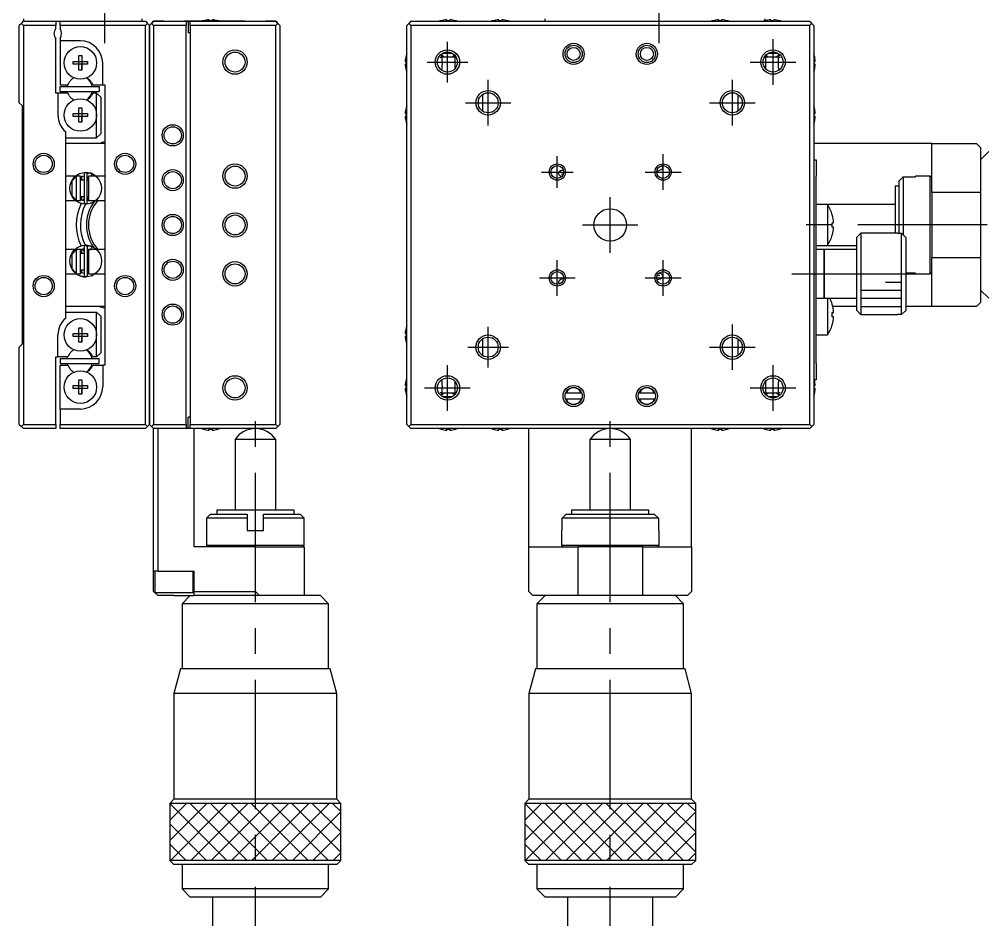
# Model space of a CAD drawing. Extents: x 0 to 392, y -8 to 269.
# Drawn here: x 0 to 118.6, y 96.1 to 206.6 of the extents above; entities that cross this region are included whole.
import ezdxf

# ---------------------------------------------------------------- set-up
doc = ezdxf.new("R2010")
doc.units = 0
doc.header["$LTSCALE"] = 0.5
doc.linetypes.add('CENTER', pattern=[50.8, 31.75, -6.35, 6.35, -6.35])
for name, color, linetype in [('MSM_CENTER', 1, 'CENTER'), ('MSM_CONTINUOUS', 7, 'CONTINUOUS'), ('MSM_NARROW', 5, 'CONTINUOUS')]:
    doc.layers.add(name, color=color, linetype=linetype)

msp = doc.modelspace()

# ---------------------------------------------------------------- linework, layer by layer
at = {"layer": 'MSM_CENTER'}
for p, q in [((10.5, 203.65), (10.5, 220.65)), ((78.594929, 203.65), (78.594929, 220.65)), ((92.594929, 198.55), (92.594929, 204.15)), ((52.594929, 198.85), (52.594929, 203.85)), ((50.094929, 201.35), (55.094929, 201.35)), ((89.794929, 201.35), (95.394929, 201.35)), ((57.594929, 193.55), (57.594929, 199.15)), ((87.594929, 193.55), (87.594929, 199.15)), ((54.794929, 196.35), (60.394929, 196.35)), ((84.794929, 196.35), (90.394929, 196.35)), ((66.094929, 185.89), (66.094929, 189.81)), ((79.094929, 185.65), (79.094929, 190.05)), ((64.134929, 187.85), (68.054929, 187.85)), ((76.894929, 187.85), (81.294929, 187.85)), ((72.594929, 177.95), (72.594929, 184.75)), ((69.194929, 181.35), (75.994929, 181.35)), ((195.094929, 181.35), (94.594929, 181.35)), ((66.094929, 172.65), (66.094929, 177.05)), ((79.094929, 172.65), (79.094929, 177.05)), ((63.894929, 174.85), (68.294929, 174.85)), ((76.894929, 174.85), (81.294929, 174.85)), ((94.894929, 175.35), (111.894929, 175.35)), ((57.594929, 163.85), (57.594929, 168.85)), ((87.594929, 163.55), (87.594929, 169.15)), ((55.094929, 166.35), (60.094929, 166.35)), ((84.794929, 166.35), (90.394929, 166.35)), ((52.594929, 158.55), (52.594929, 164.15)), ((92.594929, 158.55), (92.594929, 164.15)), ((49.794929, 161.35), (55.394929, 161.35)), ((89.794929, 161.35), (95.394929, 161.35)), ((29, 58.85), (29, 159.35)), ((72.594929, 58.85), (72.594929, 159.35))]:
    msp.add_line(p, q, dxfattribs=at)
at = {"layer": 'MSM_CONTINUOUS'}
for p, q in [((0.55, 206.35), (0.55, 206.65)), ((15.05, 206.65), (15.05, 206.35)), ((22.613639, 206.419522), (22.611384, 206.424144)), ((22.613639, 206.419522), (22.611384, 206.424144)), ((23.32, 206.419522), (23.32, 206.539859)), ((23.68, 206.419522), (23.32, 206.419522)), ((23.68, 206.539859), (23.68, 206.419522)), ((24.388616, 206.424144), (24.386361, 206.419522)), ((24.388616, 206.424144), (24.386361, 206.419522)), ((51.808568, 206.419522), (51.806314, 206.424144)), ((51.808568, 206.419522), (51.806314, 206.424144)), ((52.514929, 206.419522), (52.514929, 206.539859)), ((52.874929, 206.419522), (52.514929, 206.419522)), ((52.874929, 206.539859), (52.874929, 206.419522)), ((53.583545, 206.424144), (53.581291, 206.419522)), ((53.583545, 206.424144), (53.581291, 206.419522)), ((58.208568, 206.419522), (58.206314, 206.424144)), ((58.208568, 206.419522), (58.206314, 206.424144)), ((58.914929, 206.419522), (58.914929, 206.539859)), ((59.274929, 206.419522), (58.914929, 206.419522)), ((59.274929, 206.539859), (59.274929, 206.419522)), ((59.983545, 206.424144), (59.981291, 206.419522)), ((59.983545, 206.424144), (59.981291, 206.419522)), ((64.594929, 206.35), (64.594929, 206.65)), ((85.208568, 206.419522), (85.206314, 206.424144)), ((85.208568, 206.419522), (85.206314, 206.424144)), ((85.914929, 206.419522), (85.914929, 206.539859)), ((86.274929, 206.419522), (85.914929, 206.419522)), ((86.274929, 206.539859), (86.274929, 206.419522)), ((86.983545, 206.424144), (86.981291, 206.419522)), ((86.983545, 206.424144), (86.981291, 206.419522)), ((91.594929, 206.65), (91.594929, 206.420831)), ((91.608568, 206.419522), (91.606314, 206.424144)), ((91.608568, 206.419522), (91.606314, 206.424144)), ((92.314929, 206.419522), (92.314929, 206.539859)), ((92.674929, 206.419522), (92.314929, 206.419522)), ((92.674929, 206.539859), (92.674929, 206.419522)), ((93.383545, 206.424144), (93.381291, 206.419522)), ((93.383545, 206.424144), (93.381291, 206.419522)), ((0.25, 206.1), (0, 205.85)), ((0, 196.35), (0, 205.85)), ((0.25, 206.1), (0.5, 206.35)), ((0.5, 205.85), (0.25, 206.1)), ((0.5, 206.35), (4.5, 206.35)), ((4.5, 205.85), (0.5, 205.85)), ((0.5, 205.85), (0.5, 156.85)), ((4.5, 206.35), (4.5, 205.85)), ((4.5, 206.35), (5, 206.35)), ((4.5, 205.511438), (4.5, 205.85)), ((5, 205.85), (5, 206.35)), ((5, 206.35), (15.5, 206.35)), ((5, 205.85), (5, 205.45)), ((15.5, 205.85), (5, 205.85)), ((15.5, 206.35), (15.75, 206.1)), ((15.75, 206.1), (15.5, 205.85)), ((15.5, 156.85), (15.5, 205.85)), ((16, 205.85), (15.75, 206.1)), ((16, 205.85), (16.35, 206.2)), ((16.35, 206.2), (16, 205.85)), ((16.25, 206.1), (16, 205.85)), ((16, 205.85), (16.25, 206.1)), ((16, 205.85), (16, 156.85)), ((16, 156.85), (16, 205.85)), ((16.5, 206.35), (16.25, 206.1)), ((16.25, 206.1), (16.5, 206.35)), ((16.5, 205.85), (16.25, 206.1)), ((17.700005, 206.35), (16.5, 206.35)), ((16.5, 206.35), (20.5, 206.35)), ((16.5, 205.85), (16.5, 156.85)), ((20.5, 205.85), (16.5, 205.85)), ((20.5, 206.35), (20.299995, 206.35)), ((20.5, 206.35), (20.299995, 206.35)), ((20.5, 206.35), (20.299995, 206.35)), ((20.5, 206.35), (20.75, 206.35)), ((20.75, 206.35), (20.5, 206.35)), ((20.5, 206.35), (20.5, 205.85)), ((20.5, 156.85), (20.5, 205.85)), ((20.75, 206.35), (20.75, 204.95)), ((21, 206.35), (20.75, 206.35)), ((20.75, 206.35), (21, 206.35)), ((23.5, 206.35), (21, 206.35)), ((21, 205.85), (21, 206.35)), ((21, 206.35), (31.5, 206.35)), ((21, 205.85), (21, 156.85)), ((31.5, 205.85), (21, 205.85)), ((22.386447, 206.35), (21.7, 206.35)), ((22.386447, 206.35), (21.7, 206.35)), ((26.25, 206.35), (23.5, 206.35)), ((26.25, 206.35), (24.613553, 206.35)), ((24.613553, 206.35), (26.25, 206.35)), ((27.700005, 206.35), (26.25, 206.35)), ((26.25, 206.35), (26.5, 206.35)), ((26.5, 206.35), (26.25, 206.35)), ((31.5, 206.35), (30.299995, 206.35)), ((31.75, 206.1), (31.5, 206.35)), ((31.5, 206.35), (31.75, 206.1)), ((31.75, 206.1), (31.5, 205.85)), ((31.5, 156.85), (31.5, 205.85)), ((32, 205.85), (31.75, 206.1)), ((32, 205.85), (31.75, 206.1)), ((32, 205.85), (32, 156.85)), ((47.844929, 206.1), (47.594929, 205.85)), ((47.594929, 156.85), (47.594929, 205.85)), ((48.094929, 206.35), (47.844929, 206.1)), ((48.094929, 205.85), (47.844929, 206.1)), ((48.094929, 206.35), (63.794934, 206.35)), ((97.094929, 205.85), (48.094929, 205.85)), ((48.094929, 205.85), (48.094929, 156.85)), ((63.794934, 206.35), (71.094934, 206.35)), ((71.094934, 206.35), (71.294929, 206.35)), ((71.294929, 206.35), (78.794934, 206.35)), ((78.794934, 206.35), (97.094929, 206.35)), ((97.344929, 206.1), (97.094929, 206.35)), ((97.094929, 205.85), (97.344929, 206.1)), ((97.094929, 156.85), (97.094929, 205.85)), ((97.594929, 205.85), (97.344929, 206.1)), ((97.594929, 205.85), (97.594929, 156.85)), ((4.5, 197.55), (4.5, 204.188562)), ((5, 204.25), (5, 203.95)), ((21, 204.95), (20.75, 204.95)), ((21, 204.95), (20.75, 204.95)), ((5, 203.95), (5, 198.55)), ((7.5, 203.95), (5, 203.95)), ((7.32, 201.43), (7.32, 202.136361)), ((7.32, 202.136361), (7.68, 202.136361)), ((7.68, 202.136361), (7.68, 201.43)), ((7.68, 202.136361), (7.68, 201.43)), ((47.520785, 202.138616), (47.525408, 202.136361)), ((47.520785, 202.138616), (47.525408, 202.136361)), ((51.699905, 201.95), (51.920462, 201.95)), ((51.816819, 202.32811), (51.894929, 202.25)), ((51.894929, 202.25), (52.194929, 201.95)), ((51.920462, 201.95), (51.897635, 202.246998)), ((52.194929, 201.95), (51.920462, 201.95)), ((52.0012, 202.45), (53.188647, 202.45)), ((53.194929, 201.95), (52.194929, 201.95)), ((53.194929, 201.95), (53.478697, 202.233767)), ((53.488628, 201.95), (53.194929, 201.95)), ((53.494929, 202.217468), (53.488628, 201.95)), ((53.488628, 201.95), (53.494929, 200.482532)), ((53.488628, 201.95), (53.621757, 201.95)), ((91.568102, 201.95), (91.701231, 201.95)), ((91.701231, 201.95), (91.694929, 202.217468)), ((91.694929, 200.482532), (91.701231, 201.95)), ((91.994929, 201.95), (91.701231, 201.95)), ((91.711109, 202.233821), (91.994929, 201.95)), ((92.994929, 201.95), (91.994929, 201.95)), ((92.001476, 202.45), (93.188647, 202.45)), ((92.994929, 201.95), (93.294929, 202.25)), ((93.269396, 201.95), (92.994929, 201.95)), ((93.292224, 202.246997), (93.269396, 201.95)), ((93.269396, 201.95), (93.489954, 201.95)), ((93.294929, 202.25), (93.373104, 202.328175)), ((97.664451, 202.136361), (97.669074, 202.138616)), ((97.664451, 202.136361), (97.669074, 202.138616)), ((6.613639, 201.07), (6.613639, 201.43)), ((6.613639, 201.43), (7.32, 201.43)), ((7.32, 201.07), (6.613639, 201.07)), ((7.330372, 201.419628), (7.32, 201.43)), ((7.330372, 201.080372), (7.32, 201.07)), ((7.32, 200.363639), (7.32, 201.07)), ((7.330372, 201.419628), (7.669628, 201.419628)), ((7.330372, 201.080372), (7.330372, 201.419628)), ((7.669628, 201.080372), (7.330372, 201.080372)), ((7.669628, 201.419628), (7.68, 201.43)), ((7.669628, 201.419628), (7.669628, 201.080372)), ((7.669628, 201.080372), (7.68, 201.07)), ((7.68, 201.43), (8.386361, 201.43)), ((7.68, 200.363639), (7.68, 201.07)), ((8.386361, 201.07), (7.68, 201.07)), ((7.68, 201.07), (7.68, 200.363639)), ((8.386361, 201.43), (8.386361, 201.07)), ((10.25, 198.55), (10.25, 201.2)), ((47.405071, 201.43), (47.525408, 201.43)), ((47.525408, 201.07), (47.405071, 201.07)), ((47.525408, 201.43), (47.525408, 201.07)), ((97.664451, 201.43), (97.784788, 201.43)), ((97.664451, 201.07), (97.664451, 201.43)), ((97.784788, 201.07), (97.664451, 201.07)), ((7.68, 200.363639), (7.32, 200.363639)), ((47.525408, 200.363639), (47.520785, 200.361384)), ((47.525408, 200.363639), (47.520785, 200.361384)), ((97.669074, 200.361384), (97.664451, 200.363639)), ((97.669074, 200.361384), (97.664451, 200.363639)), ((5, 198.55), (5.955588, 198.55)), ((5, 198.35), (9.8, 198.35)), ((5, 197.75), (5, 198.35)), ((5.955588, 198.55), (6.125185, 198.84375)), ((8.874815, 198.84375), (9.044412, 198.55)), ((9.044412, 198.55), (10.25, 198.55)), ((9.8, 198.35), (9.8, 197.75)), ((10.25, 198.55), (10.5, 198.55)), ((10.5, 198.55), (10.5, 196.35)), ((4.75, 197.55), (4.5, 197.55)), ((5.955588, 197.55), (4.75, 197.55)), ((4.75, 197.55), (4.75, 194.85)), ((5, 197.75), (9.8, 197.75)), ((6.125185, 197.25625), (5.955588, 197.55)), ((9.044412, 197.55), (8.874815, 197.25625)), ((9.5, 197.55), (9.044412, 197.55)), ((9.5, 197.55), (10, 197.05)), ((9.5, 194.85), (9.5, 197.55)), ((10, 197.05), (10, 192.55)), ((56.894929, 197.385616), (56.894929, 195.314384)), ((88.294929, 195.314384), (88.294929, 197.385616)), ((0, 196.35), (0.35, 196)), ((0.35, 196), (0.35, 166.7)), ((7.32, 195.03), (7.32, 195.736361)), ((7.32, 195.736361), (7.68, 195.736361)), ((7.68, 195.736361), (7.68, 195.03)), ((7.68, 195.736361), (7.68, 195.03)), ((10.5, 196.35), (10.5, 164.15)), ((47.520785, 195.738616), (47.525408, 195.736361)), ((47.520785, 195.738616), (47.525408, 195.736361)), ((56.394929, 196), (56.394929, 196.7)), ((88.794929, 196.7), (88.794929, 196)), ((97.664451, 195.736361), (97.669074, 195.738616)), ((97.664451, 195.736361), (97.669074, 195.738616)), ((6.613639, 194.67), (6.613639, 195.03)), ((6.613639, 195.03), (7.32, 195.03)), ((7.32, 194.67), (6.613639, 194.67)), ((7.330372, 195.019628), (7.32, 195.03)), ((7.330372, 194.680372), (7.32, 194.67)), ((7.32, 193.963639), (7.32, 194.67)), ((7.330372, 195.019628), (7.669628, 195.019628)), ((7.330372, 194.680372), (7.330372, 195.019628)), ((7.669628, 194.680372), (7.330372, 194.680372)), ((7.669628, 195.019628), (7.68, 195.03)), ((7.669628, 195.019628), (7.669628, 194.680372)), ((7.669628, 194.680372), (7.68, 194.67)), ((7.68, 195.03), (8.386361, 195.03)), ((7.68, 193.963639), (7.68, 194.67)), ((8.386361, 194.67), (7.68, 194.67)), ((7.68, 194.67), (7.68, 193.963639)), ((8.386361, 195.03), (8.386361, 194.67)), ((9.5, 192.05), (9.5, 194.85)), ((47.405071, 195.03), (47.525408, 195.03)), ((47.525408, 194.67), (47.405071, 194.67)), ((47.525408, 195.03), (47.525408, 194.67)), ((97.664451, 195.03), (97.784788, 195.03)), ((97.664451, 194.67), (97.664451, 195.03)), ((97.784788, 194.67), (97.664451, 194.67)), ((7.68, 193.963639), (7.32, 193.963639)), ((47.525408, 193.963639), (47.520785, 193.961384)), ((47.525408, 193.963639), (47.520785, 193.961384)), ((97.669074, 193.961384), (97.664451, 193.963639)), ((97.669074, 193.961384), (97.664451, 193.963639)), ((5.7, 169.929062), (5.7, 192.770938)), ((10, 192.55), (9.5, 192.05)), ((5.7, 192.05), (9.5, 192.05)), ((10.5, 191.350002), (5.7, 191.350002)), ((112.094929, 191.350002), (97.594929, 191.350002)), ((112.094929, 191.350002), (117.594929, 191.35)), ((112.094929, 185.35), (112.094929, 191.350002)), ((118.094929, 190.85), (117.594929, 191.35)), ((118.094929, 190.85), (118.094929, 188.995751)), ((119.094929, 190.35), (118.094929, 189.35)), ((97.594929, 189.35), (97.894929, 189.35)), ((97.894929, 189.35), (97.894929, 187.35)), ((118.094929, 188.995751), (118.094929, 181.349888)), ((7.499989, 187.264926), (7.952123, 187.396028)), ((7.95215, 187.608046), (7.95215, 184.108046)), ((8.921029, 187.649002), (8.179486, 187.806727)), ((8.35215, 184.108046), (8.35215, 187.608046)), ((8.927827, 187.646089), (8.823805, 187.349982)), ((9.405799, 187.350034), (8.918724, 187.650011)), ((66.592413, 187.590126), (66.869351, 187.650686)), ((78.677589, 188.464982), (78.550981, 188.436098)), ((6.898375, 187.35), (5.7, 187.35)), ((6.5, 186.766515), (7, 187.295683)), ((6.5, 184.933485), (6.5, 186.766515)), ((6.899534, 187.35), (6.899369, 187.35)), ((7.5, 187.35), (7, 187.35)), ((7, 187.35), (7, 187.295683)), ((7, 187.295683), (7, 184.404317)), ((7.5, 184.35), (7.5, 187.35)), ((7.95215, 186.85), (7.5, 186.85)), ((7.7, 186.85), (7.7, 187.35)), ((8.35215, 187.006435), (8.499968, 187.266361)), ((8.5, 186.85), (8.35215, 186.85)), ((10.5, 187.35), (8.5, 187.35)), ((8.5, 187.35), (8.5, 184.35)), ((78.977756, 187.059018), (78.588387, 187.231104)), ((97.894929, 180.275), (97.894929, 187.35)), ((108.094929, 186.758327), (108.594929, 187.26608)), ((108.094929, 185.993559), (108.094929, 186.758327)), ((108.094929, 180.333974), (108.094929, 186.758327)), ((108.594929, 187.26608), (110.094929, 187.26608)), ((108.594929, 187.26608), (108.594929, 180.132923)), ((111.894929, 187.35), (110.094929, 187.35)), ((110.094929, 187.26608), (110.094929, 187.35)), ((110.094929, 187.26608), (110.094929, 187.35)), ((112.094929, 187.15), (111.894929, 187.35)), ((111.894929, 175.35), (111.894929, 187.35)), ((108.094929, 186.1), (107.594929, 186.1)), ((107.594929, 186.1), (107.594929, 180.35)), ((112.094929, 185.35), (112.094929, 177.35)), ((118.094929, 185.35), (112.094929, 185.35)), ((5.7, 184.35), (6.917522, 184.35)), ((7, 184.404317), (6.5, 184.933485)), ((6.917983, 184.35), (6.918089, 184.35)), ((6.918617, 184.35), (6.918738, 184.35)), ((7, 184.404317), (7, 184.35)), ((7, 184.35), (7.5, 184.35)), ((7.952149, 184.320366), (7.499932, 184.450898)), ((7.5, 184.85), (7.95215, 184.85)), ((7.7, 184.374524), (7.7, 184.85)), ((8.35215, 184.85), (8.5, 184.85)), ((8.499961, 184.449736), (8.35215, 184.709658)), ((8.50021, 184.346816), (8.352153, 184.320048)), ((8.5, 184.35), (10.5, 184.35)), ((8.513234, 184.349892), (8.50021, 184.346816)), ((8.860206, 184.043134), (8.861344, 184.043503)), ((8.861344, 184.043503), (8.862365, 184.043837)), ((8.862365, 184.043837), (8.863651, 184.044259)), ((8.863651, 184.044259), (8.865321, 184.044812)), ((8.865321, 184.044812), (8.866933, 184.04535)), ((8.866933, 184.04535), (8.870148, 184.046435)), ((8.870148, 184.046435), (8.871962, 184.047056)), ((8.871962, 184.047056), (8.87553, 184.048293)), ((8.87553, 184.048293), (8.919164, 184.06523)), ((8.917832, 184.064949), (8.917524, 184.06568)), ((8.919164, 184.06523), (8.917832, 184.064949)), ((8.918922, 184.066166), (8.971852, 184.089769)), ((99.286587, 183.85), (97.894929, 183.85)), ((99.286587, 183.85), (98.936617, 183.85)), ((107.594929, 183.85), (99.286587, 183.85)), ((99.286587, 183.85), (99.286587, 178.85)), ((99.85751, 182.60859), (99.864365, 182.611933)), ((99.85751, 182.60859), (99.864365, 182.611933)), ((99.85751, 181.09), (99.85751, 181.61)), ((99.85751, 181.61), (100.029882, 181.61)), ((97.894929, 174.775), (97.894929, 180.275)), ((100.029882, 181.09), (99.85751, 181.09)), ((103.394929, 180.35), (102.894929, 179.85)), ((107.894929, 180.35), (103.394929, 180.35)), ((103.394929, 180.35), (103.394929, 170.35)), ((107.894929, 180.35), (107.894929, 180.333974)), ((107.894929, 180.35), (107.894929, 180.333974)), ((107.894929, 180.333974), (108.394929, 180.333974)), ((108.394929, 180.333974), (108.894929, 179.832187)), ((108.394929, 170.366026), (108.394929, 180.333974)), ((118.094929, 181.349888), (118.094929, 173.704249)), ((99.864365, 180.088067), (99.85751, 180.09141)), ((99.864365, 180.088067), (99.85751, 180.09141)), ((102.894929, 170.85), (102.894929, 179.85)), ((108.894929, 179.832187), (108.894929, 170.867813)), ((108.894929, 179.832187), (108.894929, 170.867813)), ((6.842814, 178.35), (5.7, 178.35)), ((6.5, 177.766515), (7, 178.295683)), ((6.843626, 178.35), (6.843452, 178.35)), ((6.844007, 178.35), (6.843903, 178.35)), ((7.5, 178.35), (7, 178.35)), ((7, 178.35), (7, 178.295683)), ((7, 178.295683), (7, 175.404317)), ((7.499878, 178.3179), (7.962862, 178.45407)), ((7.5, 175.35), (7.5, 178.35)), ((7.7, 178.35), (7.573988, 178.35)), ((7.7, 177.85), (7.7, 178.35)), ((7.96289, 178.666089), (7.96289, 175.166089)), ((8.931768, 178.707045), (8.190225, 178.864769)), ((8.36289, 175.166089), (8.36289, 178.666089)), ((8.36289, 178.064478), (8.499955, 178.317785)), ((10.5, 178.35), (8.5, 178.35)), ((8.5, 178.35), (8.5, 175.35)), ((8.567652, 178.35009), (8.749019, 178.350032)), ((8.938567, 178.704132), (8.798719, 178.34998)), ((9.482592, 178.350051), (8.929463, 178.708054)), ((97.894929, 178.85), (99.286587, 178.85)), ((98.894929, 178.35), (97.894929, 178.35)), ((102.894929, 178.35), (98.894929, 178.35)), ((98.894929, 178.35), (98.894929, 172.35)), ((98.894929, 172.35), (98.894929, 178.35)), ((98.936617, 178.85), (99.286587, 178.85)), ((99.286587, 178.85), (102.894929, 178.85)), ((6.5, 175.933485), (6.5, 177.766515)), ((7.96289, 177.85), (7.5, 177.85)), ((8.5, 177.85), (8.36289, 177.85)), ((112.094929, 177.35), (118.094929, 177.35)), ((112.094929, 171.35), (112.094929, 177.35)), ((6.483868, 175.926589), (7.004004, 175.349493)), ((7, 175.404317), (6.5, 175.933485)), ((7.5, 175.85), (7.96289, 175.85)), ((7.7, 175.436004), (7.7, 175.85)), ((8.36289, 175.85), (8.5, 175.85)), ((8.499973, 175.514381), (8.36289, 175.7677)), ((111.894929, 175.35), (112.094929, 175.55)), ((5.7, 175.35), (7, 175.35)), ((7, 175.404317), (7, 175.35)), ((7, 175.35), (7.5, 175.35)), ((7.962888, 175.378408), (7.499947, 175.513966)), ((8.50008, 175.402382), (8.362892, 175.37809)), ((8.5, 175.35), (10.5, 175.35)), ((8.870945, 175.101177), (8.872083, 175.101546)), ((8.872083, 175.101546), (8.873105, 175.101879)), ((8.873105, 175.101879), (8.87439, 175.102301)), ((8.87439, 175.102301), (8.87606, 175.102854)), ((8.87606, 175.102854), (8.877672, 175.103392)), ((8.877672, 175.103392), (8.880887, 175.104478)), ((8.880887, 175.104478), (8.882701, 175.105098)), ((8.882701, 175.105098), (8.886269, 175.106335)), ((8.886269, 175.106335), (8.929903, 175.123273)), ((8.928571, 175.122991), (8.928264, 175.123723)), ((8.929903, 175.123273), (8.928571, 175.122991)), ((8.929661, 175.124209), (8.982591, 175.147811)), ((78.698418, 175.165037), (78.326308, 175.070108)), ((97.894929, 169.275), (97.894929, 174.775)), ((110.094929, 175.43392), (108.894929, 175.43392)), ((110.094929, 175.35), (110.094929, 175.43392)), ((110.094929, 175.35), (110.094929, 175.43392)), ((110.094929, 175.35), (111.894929, 175.35)), ((66.586338, 174.26905), (66.658422, 174.282458)), ((118.094929, 173.704249), (118.094929, 171.85)), ((118.094929, 173.35), (119.094929, 172.35)), ((97.894929, 172.35), (98.894929, 172.35)), ((98.894929, 172.35), (102.894929, 172.35)), ((99.286587, 172.35), (99.286587, 167.85)), ((10.5, 171.35), (5.7, 171.35)), ((99.85751, 171.60859), (99.864365, 171.611933)), ((99.85751, 171.60859), (99.864365, 171.611933)), ((102.894929, 171.35), (99.924701, 171.35)), ((102.894929, 170.85), (103.394929, 170.35)), ((108.894929, 170.867813), (108.394929, 170.366026)), ((112.094929, 171.35), (108.894929, 171.35)), ((117.594929, 171.35), (112.094929, 171.35)), ((117.594929, 171.35), (118.094929, 171.85)), ((5.7, 170.65), (9.5, 170.65)), ((9.5, 170.65), (10, 170.15)), ((9.5, 167.85), (9.5, 170.65)), ((10, 170.15), (10, 165.65)), ((99.85751, 170.09), (99.85751, 170.61)), ((99.85751, 170.61), (100.029882, 170.61)), ((100.029882, 170.09), (99.85751, 170.09)), ((103.394929, 170.35), (107.894929, 170.35)), ((107.894929, 170.366026), (107.894929, 170.35)), ((108.394929, 170.366026), (107.894929, 170.366026)), ((107.894929, 170.366026), (107.894929, 170.35)), ((7.32, 168.03), (7.32, 168.736361)), ((7.32, 168.736361), (7.68, 168.736361)), ((7.68, 168.736361), (7.68, 168.03)), ((7.68, 168.736361), (7.68, 168.03)), ((47.520785, 168.738616), (47.525408, 168.736361)), ((47.520785, 168.738616), (47.525408, 168.736361)), ((97.894929, 164.35), (97.894929, 169.275)), ((99.864365, 169.088067), (99.85751, 169.09141)), ((99.864365, 169.088067), (99.85751, 169.09141)), ((4.75, 165.15), (4.75, 167.85)), ((6.613639, 167.67), (6.613639, 168.03)), ((6.613639, 168.03), (7.32, 168.03)), ((7.32, 167.67), (6.613639, 167.67)), ((7.330372, 168.019628), (7.32, 168.03)), ((7.330372, 167.680372), (7.32, 167.67)), ((7.32, 166.963639), (7.32, 167.67)), ((7.330372, 168.019628), (7.669628, 168.019628)), ((7.330372, 167.680372), (7.330372, 168.019628)), ((7.669628, 167.680372), (7.330372, 167.680372)), ((7.669628, 168.019628), (7.68, 168.03)), ((7.669628, 168.019628), (7.669628, 167.680372)), ((7.669628, 167.680372), (7.68, 167.67)), ((7.68, 168.03), (8.386361, 168.03)), ((7.68, 166.963639), (7.68, 167.67)), ((8.386361, 167.67), (7.68, 167.67)), ((7.68, 167.67), (7.68, 166.963639)), ((8.386361, 168.03), (8.386361, 167.67)), ((9.5, 165.15), (9.5, 167.85)), ((47.405071, 168.03), (47.525408, 168.03)), ((47.525408, 167.67), (47.405071, 167.67)), ((47.525408, 168.03), (47.525408, 167.67)), ((56.894929, 167.385616), (56.894929, 165.314384)), ((88.294929, 165.314384), (88.294929, 167.385616)), ((97.894929, 167.85), (99.286587, 167.85)), ((0.35, 166.7), (0, 166.35)), ((0, 156.85), (0, 166.35)), ((7.68, 166.963639), (7.32, 166.963639)), ((47.525408, 166.963639), (47.520785, 166.961384)), ((47.525408, 166.963639), (47.520785, 166.961384)), ((56.394929, 166), (56.394929, 166.7)), ((88.794929, 166.7), (88.794929, 166)), ((4.5, 156.85), (4.5, 165.15)), ((4.5, 165.15), (4.75, 165.15)), ((5.955588, 165.15), (4.75, 165.15)), ((5, 164.95), (5, 164.35)), ((5, 164.95), (9.8, 164.95)), ((6.125185, 165.44375), (5.955588, 165.15)), ((9.044412, 165.15), (8.874815, 165.44375)), ((9.5, 165.15), (9.044412, 165.15)), ((10, 165.65), (9.5, 165.15)), ((9.8, 164.35), (9.8, 164.95)), ((5, 164.35), (9.8, 164.35)), ((5, 158.75), (5, 164.15)), ((5, 164.15), (5.955588, 164.15)), ((5.955588, 164.15), (6.125185, 163.85625)), ((8.874815, 163.85625), (9.044412, 164.15)), ((9.044412, 164.15), (10.25, 164.15)), ((10.5, 164.15), (10.25, 164.15)), ((10.25, 164.15), (10.25, 161.5)), ((97.894929, 164.35), (97.894929, 162.35)), ((6.613639, 161.27), (6.613639, 161.63)), ((6.613639, 161.63), (7.32, 161.63)), ((7.32, 161.63), (7.32, 162.336361)), ((7.32, 162.336361), (7.68, 162.336361)), ((7.330372, 161.619628), (7.32, 161.63)), ((7.330372, 161.619628), (7.669628, 161.619628)), ((7.330372, 161.280372), (7.330372, 161.619628)), ((7.669628, 161.619628), (7.68, 161.63)), ((7.669628, 161.619628), (7.669628, 161.280372)), ((7.68, 162.336361), (7.68, 161.63)), ((7.68, 162.336361), (7.68, 161.63)), ((7.68, 161.63), (8.386361, 161.63)), ((8.386361, 161.63), (8.386361, 161.27)), ((47.405071, 161.63), (47.525408, 161.63)), ((47.520785, 162.338616), (47.525408, 162.336361)), ((47.520785, 162.338616), (47.525408, 162.336361)), ((47.525408, 161.63), (47.525408, 161.27)), ((53.494929, 162.217468), (53.488628, 160.75)), ((91.701231, 160.75), (91.694929, 162.217468)), ((97.894929, 162.35), (97.594929, 162.35)), ((97.664451, 162.336361), (97.669074, 162.338616)), ((97.664451, 162.336361), (97.669074, 162.338616)), ((97.664451, 161.63), (97.784788, 161.63)), ((97.664451, 161.27), (97.664451, 161.63)), ((7.32, 161.27), (6.613639, 161.27)), ((7.330372, 161.280372), (7.32, 161.27)), ((7.32, 160.563639), (7.32, 161.27)), ((7.68, 160.563639), (7.32, 160.563639)), ((7.669628, 161.280372), (7.330372, 161.280372)), ((7.669628, 161.280372), (7.68, 161.27)), ((7.68, 160.563639), (7.68, 161.27)), ((8.386361, 161.27), (7.68, 161.27)), ((7.68, 161.27), (7.68, 160.563639)), ((47.525408, 161.27), (47.405071, 161.27)), ((47.525408, 160.563639), (47.520785, 160.561384)), ((47.525408, 160.563639), (47.520785, 160.561384)), ((51.920462, 160.75), (51.699905, 160.75)), ((51.894929, 160.45), (51.816755, 160.371825)), ((52.194929, 160.75), (51.894929, 160.45)), ((51.897635, 160.453003), (51.920462, 160.75)), ((51.920462, 160.75), (52.194929, 160.75)), ((53.188647, 160.25), (52.001212, 160.25)), ((52.194929, 160.75), (53.194929, 160.75)), ((53.47875, 160.466179), (53.194929, 160.75)), ((53.194929, 160.75), (53.488628, 160.75)), ((53.488628, 160.75), (53.494929, 160.482532)), ((53.621757, 160.75), (53.488628, 160.75)), ((67.178414, 160.75), (67.09654, 160.75)), ((67.178414, 160.75), (69.011445, 160.75)), ((69.093319, 160.75), (69.011445, 160.75)), ((76.178414, 160.75), (76.09654, 160.75)), ((76.178414, 160.75), (78.011445, 160.75)), ((78.093319, 160.75), (78.011445, 160.75)), ((91.701231, 160.75), (91.568102, 160.75)), ((91.694929, 160.482532), (91.701231, 160.75)), ((91.701231, 160.75), (91.994929, 160.75)), ((91.994929, 160.75), (91.711162, 160.466233)), ((91.994929, 160.75), (92.994929, 160.75)), ((93.188659, 160.25), (92.001212, 160.25)), ((93.294929, 160.45), (92.994929, 160.75)), ((92.994929, 160.75), (93.269396, 160.75)), ((93.269396, 160.75), (93.292224, 160.453002)), ((93.489954, 160.75), (93.269396, 160.75)), ((93.37304, 160.37189), (93.294929, 160.45)), ((97.784788, 161.27), (97.664451, 161.27)), ((97.669074, 160.561384), (97.664451, 160.563639)), ((97.669074, 160.561384), (97.664451, 160.563639)), ((67.09654, 159.95), (67.178414, 159.95)), ((69.09274, 159.95), (67.097119, 159.95)), ((69.011445, 159.95), (67.178414, 159.95)), ((69.011445, 159.95), (69.093319, 159.95)), ((76.09654, 159.95), (76.178414, 159.95)), ((78.09274, 159.95), (76.097119, 159.95)), ((78.011445, 159.95), (76.178414, 159.95)), ((78.011445, 159.95), (78.093319, 159.95)), ((5, 158.75), (5, 156.85)), ((7.5, 158.75), (5, 158.75)), ((20.75, 156.35), (20.75, 157.75)), ((21, 157.75), (20.75, 157.75)), ((0, 156.85), (0.25, 156.6)), ((0.25, 156.6), (0.5, 156.85)), ((0.5, 156.35), (0.25, 156.6)), ((0.5, 156.85), (4.5, 156.85)), ((4.5, 156.85), (4.5, 156.35)), ((5, 156.35), (5, 156.85)), ((5, 156.85), (15.5, 156.85)), ((15.5, 156.85), (15.75, 156.6)), ((15.75, 156.6), (15.5, 156.35)), ((16, 156.85), (15.75, 156.6)), ((16.25, 156.6), (16, 156.85)), ((16.25, 156.6), (16.5, 156.85)), ((16.5, 156.35), (16.25, 156.6)), ((16.5, 156.85), (20.5, 156.85)), ((20.5, 156.85), (20.5, 156.35)), ((21, 156.35), (21, 156.85)), ((21, 156.85), (31.5, 156.85)), ((31.5, 156.85), (31.75, 156.6)), ((31.75, 156.6), (31.5, 156.35)), ((31.75, 156.6), (32, 156.85)), ((47.594929, 156.85), (47.844929, 156.6)), ((47.844929, 156.6), (48.094929, 156.85)), ((47.844929, 156.6), (48.094929, 156.35)), ((48.094929, 156.85), (97.094929, 156.85)), ((97.344929, 156.6), (97.094929, 156.85)), ((97.094929, 156.35), (97.344929, 156.6)), ((97.344929, 156.6), (97.594929, 156.85)), ((4.5, 156.35), (0.5, 156.35)), ((15.5, 156.35), (5, 156.35)), ((20.5, 156.35), (16.5, 156.35)), ((16.5, 138.85), (16.5, 156.35)), ((17, 156.35), (17, 138.85)), ((20.75, 156.35), (20.5, 156.35)), ((21, 156.35), (20.75, 156.35)), ((31.5, 156.35), (21, 156.35)), ((21.5, 141.85), (21.5, 156.35)), ((22.611384, 156.275856), (22.613639, 156.280478)), ((23.32, 156.160141), (23.32, 156.280478)), ((23.32, 156.280478), (23.68, 156.280478)), ((23.68, 156.280478), (23.68, 156.160141)), ((24.386361, 156.280478), (24.388616, 156.275856)), ((66.394929, 156.35), (48.094929, 156.35)), ((51.806314, 156.275856), (51.808568, 156.280478)), ((51.806314, 156.275856), (51.808568, 156.280478)), ((52.514929, 156.160141), (52.514929, 156.280478)), ((52.514929, 156.280478), (52.874929, 156.280478)), ((52.874929, 156.280478), (52.874929, 156.160141)), ((53.581291, 156.280478), (53.583545, 156.275856)), ((53.581291, 156.280478), (53.583545, 156.275856)), ((58.206314, 156.275856), (58.208568, 156.280478)), ((58.206314, 156.275856), (58.208568, 156.280478)), ((58.914929, 156.160141), (58.914929, 156.280478)), ((58.914929, 156.280478), (59.274929, 156.280478)), ((59.274929, 156.280478), (59.274929, 156.160141)), ((59.981291, 156.280478), (59.983545, 156.275856)), ((59.981291, 156.280478), (59.983545, 156.275856)), ((62.594929, 141.85), (62.594929, 156.35)), ((73.894924, 156.35), (66.394929, 156.35)), ((74.094924, 156.35), (73.894924, 156.35)), ((81.394929, 156.35), (74.094924, 156.35)), ((97.094929, 156.35), (81.394929, 156.35)), ((82.594931, 141.85), (82.594931, 156.35)), ((85.206314, 156.275856), (85.208568, 156.280478)), ((85.206314, 156.275856), (85.208568, 156.280478)), ((85.914929, 156.160141), (85.914929, 156.280478)), ((85.914929, 156.280478), (86.274929, 156.280478)), ((86.274929, 156.280478), (86.274929, 156.160141)), ((86.981291, 156.280478), (86.983545, 156.275856)), ((86.981291, 156.280478), (86.983545, 156.275856)), ((91.606314, 156.275856), (91.608568, 156.280478)), ((91.606314, 156.275856), (91.608568, 156.280478)), ((92.314929, 156.160141), (92.314929, 156.280478)), ((92.314929, 156.280478), (92.674929, 156.280478)), ((92.674929, 156.280478), (92.674929, 156.160141)), ((93.381291, 156.280478), (93.383545, 156.275856)), ((93.381291, 156.280478), (93.383545, 156.275856)), ((26.5, 155.008312), (26.5, 146.35)), ((31.5, 155.008312), (26.5, 155.008312)), ((31.5, 146.35), (31.5, 155.008312)), ((70.094929, 155.008312), (70.094929, 146.35)), ((75.094929, 155.008312), (70.094929, 155.008312)), ((75.094929, 146.35), (75.094929, 155.008312)), ((24.25, 146.35), (24.25, 145.85)), ((24.5, 146.35), (24.25, 146.35)), ((33.75, 146.35), (24.25, 146.35)), ((33.75, 146.35), (33.5, 146.35)), ((33.75, 145.85), (33.75, 146.35)), ((67.844929, 146.35), (67.844929, 145.85)), ((77.344929, 146.35), (67.844929, 146.35)), ((77.344929, 145.85), (77.344929, 146.35)), ((23.5, 145.85), (23, 145.35)), ((23, 145.35), (23, 142.05)), ((28, 145.35), (23, 145.35)), ((23.5, 145.85), (24.25, 145.85)), ((23.5, 145.85), (28, 145.85)), ((28, 145.85), (28, 145.35)), ((28, 145.35), (28, 143.85)), ((30, 145.85), (34.5, 145.85)), ((30, 145.35), (30, 145.85)), ((30, 143.85), (30, 145.35)), ((35, 145.35), (30, 145.35)), ((33.75, 145.85), (34.5, 145.85)), ((35, 145.35), (34.5, 145.85)), ((35, 142.05), (35, 145.35)), ((66.67885, 145.35), (67.186603, 145.85)), ((66.67885, 143.85), (66.67885, 145.35)), ((78.511009, 145.35), (66.67885, 145.35)), ((67.186603, 145.85), (67.951371, 145.85)), ((67.186603, 145.85), (78.003256, 145.85)), ((77.238488, 145.85), (78.003256, 145.85)), ((78.003256, 145.85), (78.511009, 145.35)), ((78.511009, 145.35), (78.511009, 143.85)), ((28, 143.85), (30, 143.85)), ((66.594929, 143.85), (66.594929, 142.05)), ((66.594929, 143.85), (66.67885, 143.85)), ((66.594929, 143.85), (66.67885, 143.85)), ((78.511009, 143.85), (78.594929, 143.85)), ((78.511009, 143.85), (78.594929, 143.85)), ((78.594929, 142.05), (78.594929, 143.85)), ((23.2, 141.85), (21.5, 141.85)), ((29, 141.85), (21.5, 141.85)), ((23, 142.05), (23.2, 141.85)), ((23, 142.05), (29, 142.05)), ((29, 142.05), (35, 142.05)), ((29, 141.85), (35, 141.85)), ((29, 136.35), (29, 141.85)), ((34.8, 141.85), (35, 142.05)), ((35, 141.85), (34.8, 141.85)), ((35, 141.85), (35, 135.85)), ((62.594929, 136.35), (62.594929, 141.85)), ((62.594929, 141.85), (68.594929, 141.85)), ((66.594929, 142.05), (66.794929, 141.85)), ((66.594929, 142.05), (78.594929, 142.05)), ((76.594929, 141.85), (68.594929, 141.85)), ((68.594929, 141.85), (68.594929, 135.85)), ((76.594929, 141.85), (82.594931, 141.85)), ((76.594929, 135.85), (76.594929, 141.85)), ((78.394929, 141.85), (78.594929, 142.05)), ((82.594931, 141.85), (82.594929, 136.35)), ((16.5, 136.35), (16.5, 138.85)), ((17, 138.85), (16.5, 138.85)), ((16.65, 138.85), (16.65, 136.25)), ((17, 138.85), (21.5, 138.85)), ((21.35, 136.25), (21.35, 138.85)), ((21.5, 136.35), (21.5, 138.85)), ((16.5, 136.35), (17, 135.85)), ((16.65, 136.25), (21.35, 136.25)), ((19, 135.85), (17, 135.85)), ((19, 135.85), (21.5, 135.85)), ((21, 135.85), (20, 134.85)), ((21.5, 135.85), (21.5, 136.35)), ((21.5, 136.35), (29, 136.35)), ((29.5, 135.85), (21.5, 135.85)), ((29, 136.35), (29.5, 135.85)), ((31.354249, 135.85), (29.5, 135.85)), ((37, 135.85), (31.354249, 135.85)), ((37, 135.85), (35, 135.85)), ((38, 134.85), (37, 135.85)), ((62.594929, 136.35), (63.094929, 135.85)), ((64.949178, 135.85), (63.094929, 135.85)), ((64.594929, 135.85), (63.594929, 134.85)), ((72.594817, 135.85), (64.949178, 135.85)), ((80.240681, 135.85), (72.594817, 135.85)), ((82.094929, 135.85), (80.240681, 135.85)), ((81.594929, 134.85), (80.594929, 135.85)), ((82.094929, 135.85), (82.594929, 136.35)), ((20, 134.85), (20, 126.85)), ((38, 134.85), (20, 134.85)), ((38, 126.85), (38, 134.85)), ((63.594929, 134.85), (63.594929, 126.85)), ((81.594929, 134.85), (63.594929, 134.85)), ((81.594929, 126.85), (81.594929, 134.85)), ((19.8, 126.85), (19, 123.85)), ((20, 126.85), (19.8, 126.85)), ((38.2, 126.85), (19.8, 126.85)), ((38, 126.85), (20, 126.85)), ((26.5, 126.85), (20, 126.85)), ((38, 126.85), (31.5, 126.85)), ((38.2, 126.85), (38, 126.85)), ((39, 123.85), (38.2, 126.85)), ((63.394929, 126.85), (62.594929, 123.85)), ((81.794929, 126.85), (63.394929, 126.85)), ((82.594929, 123.85), (81.794929, 126.85)), ((19, 123.85), (19, 110.85)), ((39, 123.85), (19, 123.85)), ((39, 110.85), (39, 123.85)), ((62.594929, 123.85), (62.594929, 110.85)), ((82.594929, 123.85), (62.594929, 123.85)), ((82.594929, 110.85), (82.594929, 123.85)), ((19, 110.85), (18.5, 110.35)), ((18.5, 110.35), (18.5, 103.35)), ((39.5, 110.35), (18.5, 110.35)), ((39, 110.85), (19, 110.85)), ((39.5, 110.35), (39, 110.85)), ((39.5, 103.35), (39.5, 110.35)), ((62.594929, 110.85), (62.094929, 110.35)), ((62.094929, 110.35), (62.094929, 103.35)), ((83.094929, 110.35), (62.094929, 110.35)), ((82.594929, 110.85), (62.594929, 110.85)), ((83.094929, 110.35), (82.594929, 110.85)), ((83.094929, 103.35), (83.094929, 110.35)), ((18.5, 103.35), (19, 102.85)), ((39.5, 103.35), (18.5, 103.35)), ((39, 102.85), (39.5, 103.35)), ((62.094929, 103.35), (62.594929, 102.85)), ((83.094929, 103.35), (62.094929, 103.35)), ((82.594929, 102.85), (83.094929, 103.35)), ((39, 102.85), (19, 102.85)), ((20, 102.85), (20, 99.85)), ((38, 99.85), (38, 102.85)), ((82.594929, 102.85), (62.594929, 102.85)), ((63.594929, 102.85), (63.594929, 99.85)), ((81.594929, 99.85), (81.594929, 102.85)), ((20, 99.85), (21, 98.85)), ((38, 99.85), (20, 99.85)), ((37, 98.85), (38, 99.85)), ((63.594929, 99.85), (64.594929, 98.85)), ((81.594929, 99.85), (63.594929, 99.85)), ((80.594929, 98.85), (81.594929, 99.85)), ((37, 98.85), (21, 98.85)), ((23.75, 98.85), (23.75, 91.35)), ((80.594929, 98.85), (64.594929, 98.85)), ((67.344929, 98.85), (67.344929, 91.35)), ((77.844929, 91.35), (77.844929, 98.85))]:
    msp.add_line(p, q, dxfattribs=at)
for centre, radius in [((7.5, 201.25), 2), ((68.094929, 202.35), 1.0565), ((68.094929, 202.35), 0.8), ((77.094929, 202.35), 1.0565), ((77.094929, 202.35), 0.8), ((26.5, 201.35), 1.2295), ((52.594929, 201.35), 1.2295), ((92.594929, 201.35), 1.2295), ((57.594929, 196.35), 1.2295), ((87.594929, 196.35), 1.2295), ((7.5, 194.85), 2), ((18.85, 192.35), 1.0565), ((3, 188.85), 1.0565), ((13, 188.85), 1.0565), ((26.5, 187.35), 1.2295), ((66.094929, 187.85), 0.7835), ((79.094929, 187.85), 0.7835), ((8.152077, 185.858147), 1.94869), ((18.85, 186.85), 1.0565), ((72.594929, 181.35), 2), ((18.85, 181.35), 1.0565), ((26.5, 181.35), 1.2295), ((8.162961, 176.916244), 1.94869), ((18.85, 175.85), 1.0565), ((26.5, 175.35), 1.2295), ((66.094929, 174.85), 0.7835), ((79.094929, 174.85), 0.7835), ((3, 173.85), 1.0565), ((13, 173.85), 1.0565), ((18.85, 170.35), 1.0565), ((7.5, 167.85), 2), ((57.594929, 166.35), 1.2295), ((87.594929, 166.35), 1.2295), ((7.5, 161.45), 2), ((26.5, 161.35), 1.2295), ((52.594929, 161.35), 1.2295), ((92.594929, 161.35), 1.2295), ((68.094929, 160.35), 1.0565), ((77.094929, 160.35), 1.0565)]:
    msp.add_circle(centre, radius, dxfattribs=at)
for centre, radius, start, end in [((23.5, 203.35), 3.2, 106.122533, 110.364135), ((23.5, 203.35), 3.194933, 93.229709, 106.106712), ((23.5, 203.35), 3.194933, 73.893288, 86.770291), ((23.5, 203.35), 3.2, 69.635859, 73.877467), ((52.694929, 203.35), 3.2, 106.122533, 110.364135), ((52.694929, 203.35), 3.194933, 93.229709, 106.106712), ((52.694929, 203.35), 3.194933, 73.893288, 86.770291), ((52.694929, 203.35), 3.2, 69.635865, 73.877467), ((59.094929, 203.35), 3.2, 106.122533, 110.364135), ((59.094929, 203.35), 3.194933, 93.229709, 106.106712), ((59.094929, 203.35), 3.194933, 73.893288, 86.770291), ((59.094929, 203.35), 3.2, 69.635865, 73.877467), ((86.094929, 203.35), 3.2, 106.122533, 110.364135), ((86.094929, 203.35), 3.194933, 93.229709, 106.106712), ((86.094929, 203.35), 3.194933, 73.893288, 86.770291), ((86.094929, 203.35), 3.2, 69.635865, 73.877467), ((92.494929, 203.35), 3.2, 106.122533, 110.364135), ((92.494929, 203.35), 3.194933, 93.229709, 106.106712), ((92.494929, 203.35), 3.194933, 73.893288, 86.770291), ((92.494929, 203.35), 3.2, 69.635865, 73.877467), ((5.25, 204.85), 1, 138.590378, 221.409622), ((4.2, 204.85), 1, 323.130102, 36.869898), ((7.5, 201.2), 2.75, 0, 90), ((50.594929, 201.25), 3.194933, 163.893288, 176.770291), ((50.594929, 201.25), 3.2, 159.635865, 163.877467), ((46.900678, 201.210355), 5.073984, 349.829308, 8.381992), ((98.302881, 201.210569), 5.087507, 171.642883, 190.145817), ((94.594929, 201.25), 3.2, 16.122533, 20.364135), ((94.594929, 201.25), 3.194933, 3.229709, 16.106712), ((50.594929, 201.25), 3.194933, 183.229709, 196.106712), ((94.594929, 201.25), 3.194933, 343.893288, 356.770291), ((7.615, 197.93519), 1.75, 121.886504, 135.004406), ((7.4, 198.049999), 1.5875, 10.89309, 57.84066), ((7.385, 197.93519), 1.75, 44.995594, 58.113496), ((50.594929, 201.25), 3.2, 196.122533, 200.364135), ((94.594929, 201.25), 3.2, 339.635865, 343.877467), ((7.4, 198.049999), 1.5875, 161.641525, 169.10691), ((7.5, 198.05), 1.5875, 135, 150), ((7.5, 198.05), 1.5875, 30, 45), ((7.4, 198.049999), 1.5875, 190.893016, 198.358399), ((7.5, 198.05), 1.5875, 210, 225), ((7.615, 198.16481), 1.75, 224.995594, 238.113496), ((7.4, 198.049999), 1.5875, 302.159423, 349.106984), ((7.385, 198.16481), 1.75, 301.886504, 315.004406), ((7.5, 198.05), 1.5875, 315, 330), ((50.594929, 194.85), 3.194933, 163.893288, 176.770291), ((50.594929, 194.85), 3.2, 159.635865, 163.877467), ((94.594929, 194.85), 3.2, 16.122533, 20.364135), ((94.594929, 194.85), 3.194933, 3.229709, 16.106712), ((7.5, 194.85), 2.75, 180, 229.114807), ((50.594929, 194.85), 3.194933, 183.229709, 196.106712), ((94.594929, 194.85), 3.194933, 343.893288, 356.770291), ((50.594929, 194.85), 3.2, 196.122533, 200.364135), ((94.594929, 194.85), 3.2, 339.635865, 343.877467), ((13, 181.35), 10.5, 103.774147, 107.752754), ((78.789434, 188.374492), 0.256581, 334.03986751, 71.45945055), ((8.15215, 187.608046), 0.2, 0, 180), ((8.647151, 187.016704), 0.689769, 66.89467818, 115.38304202), ((66.768271, 187.453157), 0.609615, 80.7765421, 154.85987226), ((66.680829, 187.813388), 0.475332, 192.29818708, 272.76856822), ((78.21423, 189.276426), 1.295443, 274.09779301, 308.46965556), ((13, 181.35), 6, 153.931659, 205.414319), ((13, 181.35), 5.5, 152.270929, 206.972936), ((13, 181.35), 6, 147.278529, 150.023444), ((8.15215, 184.108046), 0.2, 180, 0), ((13, 181.35), 4.75, 142.619512, 179.999197), ((13, 181.35), 5.5, 144.903199, 145.443769), ((95.544929, 181.35), 4.5, 16.285843, 33.748989), ((95.544929, 181.35), 4.492483, 3.317816, 16.26943), ((13, 181.35), 4.75, 179.999197, 215.187468), ((95.544929, 181.35), 4.492483, 343.73057, 356.682184), ((95.544929, 181.35), 4.5, 326.251011, 343.714157), ((13, 181.35), 6, 209.287803, 213.198306), ((8.16289, 178.666089), 0.2, 0, 180), ((8.658035, 178.074802), 0.689769, 66.89467818, 115.38304202), ((13, 181.35), 5.5, 214.052994, 215.096801), ((8.16351, 176.916987), 1.949742, 233.508947, 269.162609), ((8.16289, 175.166089), 0.2, 180, 0), ((66.490849, 174.371729), 0.27324, 172.20254141, 251.56465441), ((66.917726, 173.835957), 0.902653, 91.99110031, 140.60808678), ((78.385165, 175.485653), 0.818305, 266.31792568, 323.82765179), ((78.628831, 175.004002), 0.416909, 359.81772945, 104.9395649), ((95.544929, 170.35), 4.5, 16.285843, 26.3878), ((13, 181.35), 10.5, 252.24721, 256.225853), ((95.544929, 170.35), 4.492483, 3.317816, 16.26943), ((7.5, 167.85), 2.75, 130.885193, 180), ((95.544929, 170.35), 4.492483, 343.73057, 356.682184), ((50.594929, 167.85), 3.194933, 163.893288, 176.770291), ((50.594929, 167.85), 3.2, 159.635865, 163.877467), ((95.544929, 170.35), 4.5, 326.251011, 343.714157), ((50.594929, 167.85), 3.194933, 183.229709, 196.106712), ((50.594929, 167.85), 3.2, 196.122533, 200.364135), ((7.4, 164.650001), 1.5875, 161.641601, 169.106984), ((7.5, 164.65), 1.5875, 135, 150), ((7.615, 164.53519), 1.75, 121.886504, 135.004406), ((7.4, 164.650001), 1.5875, 10.893016, 57.840577), ((7.385, 164.53519), 1.75, 44.995594, 58.113496), ((7.5, 164.65), 1.5875, 30, 45), ((7.4, 164.650001), 1.5875, 190.89309, 198.358475), ((7.5, 164.65), 1.5875, 210, 225), ((7.4, 164.650001), 1.5875, 302.15934, 349.10691), ((7.5, 164.65), 1.5875, 315, 330), ((7.615, 164.76481), 1.75, 224.995594, 238.113496), ((7.385, 164.76481), 1.75, 301.886504, 315.004406), ((50.594929, 161.45), 3.2, 159.635865, 163.877467), ((7.5, 161.5), 2.75, 270, 0), ((50.594929, 161.45), 3.194933, 163.893288, 176.770291), ((46.886978, 161.489431), 5.087507, 351.642883, 10.145817), ((68.094929, 160.35), 1, 23.578178, 156.421822), ((77.094929, 160.35), 1, 23.578178, 156.421822), ((98.289181, 161.489645), 5.073984, 169.829308, 188.381992), ((94.594929, 161.45), 3.194933, 3.229709, 16.106712), ((50.594929, 161.45), 3.194933, 183.229709, 196.106712), ((50.594929, 161.45), 3.2, 196.122533, 200.364135), ((94.594929, 161.45), 3.2, 339.635865, 343.877467), ((94.594929, 161.45), 3.194933, 343.893288, 356.770291), ((68.094929, 160.35), 1, 203.578178, 336.421822), ((77.094929, 160.35), 1, 203.578178, 336.421822), ((23.5, 159.35), 3.2, 249.635865, 253.877467), ((23.5, 159.35), 3.194933, 253.893288, 266.770291), ((23.5, 159.35), 3.194933, 273.229709, 286.106712), ((23.5, 159.35), 3.2, 286.122533, 290.364153), ((29, 153.35), 3, 90, 146.44269), ((29, 153.35), 3, 33.55731, 90), ((52.694929, 159.35), 3.2, 249.635865, 253.877467), ((52.694929, 159.35), 3.194933, 253.893288, 266.770291), ((52.694929, 159.35), 3.194933, 273.229709, 286.106712), ((52.694929, 159.35), 3.2, 286.122533, 290.364135), ((59.094929, 159.35), 3.2, 249.635865, 253.877467), ((59.094929, 159.35), 3.194933, 253.893288, 266.770291), ((59.094929, 159.35), 3.194933, 273.229709, 286.106712), ((59.094929, 159.35), 3.2, 286.122533, 290.364135), ((72.594929, 153.35), 3, 90, 146.44269), ((72.594929, 153.35), 3, 33.55731, 90), ((86.094929, 159.35), 3.2, 249.635865, 253.877467), ((86.094929, 159.35), 3.194933, 253.893288, 266.770291), ((86.094929, 159.35), 3.194933, 273.229709, 286.106712), ((86.094929, 159.35), 3.2, 286.122533, 290.364135), ((92.494929, 159.35), 3.2, 249.635865, 253.877467), ((92.494929, 159.35), 3.194933, 253.893288, 266.770291), ((92.494929, 159.35), 3.194933, 273.229709, 286.106712), ((92.494929, 159.35), 3.2, 286.122533, 290.364135)]:
    msp.add_arc(centre, radius, start, end, dxfattribs=at)
at = {"layer": 'MSM_NARROW'}
for p, q in [((106.394929, 174.35), (108.394929, 174.35)), ((103.394929, 173.35), (108.394929, 173.35)), ((103.394929, 172.35), (108.394929, 172.35)), ((103.394929, 171.35), (108.394929, 171.35)), ((23.055071, 110.35), (18.5, 105.794929)), ((20.555071, 110.35), (18.5, 108.294929)), ((18.5, 110.344929), (25.494929, 103.35)), ((25.555071, 110.35), (18.555071, 103.35)), ((20.994929, 110.35), (27.994929, 103.35)), ((28.055071, 110.35), (21.055071, 103.35)), ((23.494929, 110.35), (30.494929, 103.35)), ((30.555071, 110.35), (23.555071, 103.35)), ((25.994929, 110.35), (32.994929, 103.35)), ((33.055071, 110.35), (26.055071, 103.35)), ((28.494929, 110.35), (35.494929, 103.35)), ((35.555071, 110.35), (28.555071, 103.35)), ((30.994929, 110.35), (37.994929, 103.35)), ((38.055071, 110.35), (31.055071, 103.35)), ((33.494929, 110.35), (39.5, 104.344929)), ((35.994929, 110.35), (39.5, 106.844929)), ((38.494929, 110.35), (39.5, 109.344929)), ((66.65, 110.35), (62.094929, 105.794929)), ((64.15, 110.35), (62.094929, 108.294929)), ((62.094929, 110.344929), (69.089858, 103.35)), ((69.15, 110.35), (62.15, 103.35)), ((64.589858, 110.35), (71.589858, 103.35)), ((71.65, 110.35), (64.65, 103.35)), ((67.089858, 110.35), (74.089858, 103.35)), ((74.15, 110.35), (67.15, 103.35)), ((69.589858, 110.35), (76.589858, 103.35)), ((76.65, 110.35), (69.65, 103.35)), ((72.089858, 110.35), (79.089858, 103.35)), ((79.15, 110.35), (72.15, 103.35)), ((74.589858, 110.35), (81.589858, 103.35)), ((81.65, 110.35), (74.65, 103.35)), ((77.089858, 110.35), (83.094929, 104.344929)), ((79.589858, 110.35), (83.094929, 106.844929)), ((82.089858, 110.35), (83.094929, 109.344929)), ((39.5, 109.294929), (33.555071, 103.35)), ((83.094929, 109.294929), (77.15, 103.35)), ((18.5, 107.844929), (22.994929, 103.35)), ((39.5, 106.794929), (36.055071, 103.35)), ((62.094929, 107.844929), (66.589858, 103.35)), ((83.094929, 106.794929), (79.65, 103.35)), ((18.5, 105.344929), (20.494929, 103.35)), ((62.094929, 105.344929), (64.089858, 103.35)), ((39.5, 104.294929), (38.555071, 103.35)), ((83.094929, 104.294929), (82.15, 103.35))]:
    msp.add_line(p, q, dxfattribs=at)
for centre, radius in [((26.5, 201.35), 1.5), ((52.594929, 201.35), 1.5), ((68.094929, 202.35), 1.3), ((77.094929, 202.35), 1.3), ((92.594929, 201.35), 1.5), ((57.594929, 196.35), 1.5), ((87.594929, 196.35), 1.5), ((18.85, 192.35), 1.3), ((3, 188.85), 1.3), ((13, 188.85), 1.3), ((26.5, 187.35), 1.5), ((66.094929, 187.85), 1), ((79.094929, 187.85), 1), ((18.85, 186.85), 1.3), ((18.85, 181.35), 1.3), ((26.5, 181.35), 1.5), ((18.85, 175.85), 1.3), ((26.5, 175.35), 1.5), ((66.094929, 174.85), 1), ((79.094929, 174.85), 1), ((3, 173.85), 1.3), ((13, 173.85), 1.3), ((18.85, 170.35), 1.3), ((57.594929, 166.35), 1.5), ((87.594929, 166.35), 1.5), ((26.5, 161.35), 1.5), ((52.594929, 161.35), 1.5), ((92.594929, 161.35), 1.5), ((68.094929, 160.35), 1.3), ((77.094929, 160.35), 1.3)]:
    msp.add_circle(centre, radius, dxfattribs=at)
for start, end in [(138.189685, 180), (180, 221.810315)]:
    msp.add_arc((13, 181.35), 4.5, start, end, dxfattribs=at)

doc.saveas('drawing.dxf')
